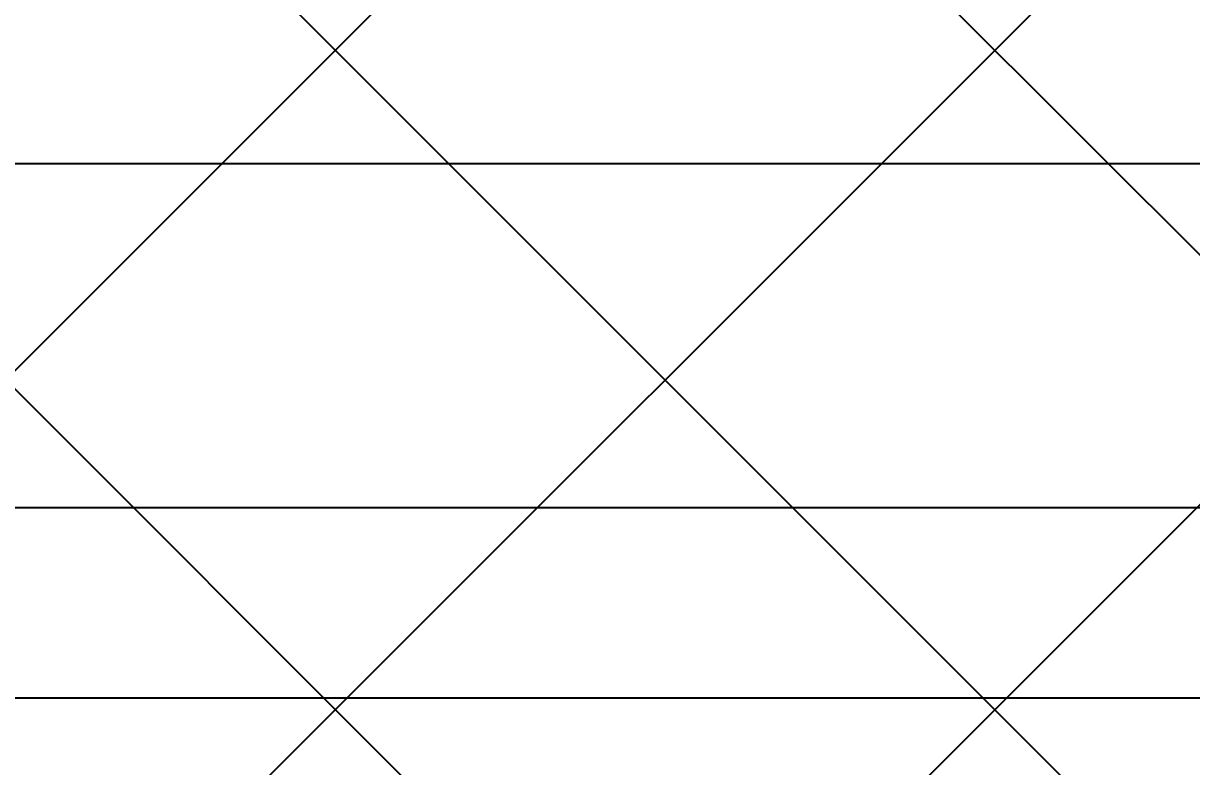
# Model space of a CAD drawing. Header units: millimetres. Extents: x 1040 to 3675, y 249 to 975.
# Drawn here: x 3301.179 to 3305.156, y 857.002 to 859.533 of the extents above; entities that cross this region are included whole.
import ezdxf

# ---------------------------------------------------------------- set-up
doc = ezdxf.new("R2010")
doc.units = ezdxf.units.MM
for name, color, linetype in [('BL', 6, 'Continuous'), ('dim', 3, 'Continuous'), ('LCD', 5, 'Continuous')]:
    doc.layers.add(name, color=color, linetype=linetype)
doc.styles.add('DIM', font='techl___.ttf')
doc.styles.add('宋体', font='')
doc.styles.get('宋体').set_extended_font_data('SimSun')
doc.dimstyles.new('MODULE', dxfattribs={"dimscale": 0, "dimtxt": 1.5, "dimasz": 1.7, "dimexe": 0.3, "dimexo": 0.8, "dimgap": 0.2, "dimtad": 0, "dimzin": 3, "dimdsep": 46, "dimtxsty": '宋体', "dimcen": 1, "dimclrd": 3, "dimclre": 3, "dimclrt": 3, "dimazin": 0, "dimtfac": 1, "dimtmove": 0, "dimatfit": 0, "dimfxl": 1, "dimlwd": -1, "dimlwe": -1, "dimarcsym": 0})

# ---------------------------------------------------------------- blocks, each defined once
blk = doc.blocks.new('de')
at = {"layer": 'LCD', "color": 1}
blk.add_line((59.2205, 99.5683), (32.5407, 99.5683), dxfattribs=at)
blk.add_lwpolyline([(37.9445, 97.7483), (37.9445, 98.3983), (53.8045, 98.3983), (53.8045, 97.7483), (37.9445, 97.7483)], close=True, dxfattribs=at)
blk = doc.blocks.new('*D380')
at = {"layer": 'Defpoints', "color": 0, "transparency": 16777216}
for p in [(3307.0916, 887.575), (3279.2556, 855.655), (3297.9001, 855.655)]:
    blk.add_point(p, dxfattribs=at)
at = {"layer": 'dim', "color": 3, "transparency": 16777216}
for p, q in [((3306.2916, 887.575), (3278.9556, 887.575)), ((3279.2556, 885.875), (3279.2556, 879.2119)), ((3279.2556, 857.355), (3279.2556, 864.018)), ((3297.1001, 855.655), (3278.9556, 855.655))]:
    blk.add_line(p, q, dxfattribs=at)
for points in [[(3278.9722, 885.875), (3279.5389, 885.875), (3279.2556, 887.575)], [(3278.9722, 857.355), (3279.5389, 857.355), (3279.2556, 855.655)]]:
    blk.add_solid(points, dxfattribs=at)
at = {"layer": 'dim', "color": 3, "transparency": 16777216, "insert": (3279.2556, 871.615), "char_height": 1.5, "attachment_point": 5, "rotation": 90, "style": 'DIM'}
blk.add_mtext('31.92(LCD O.D)', dxfattribs=at)
blk = doc.blocks.new('*D381')
at = {"layer": 'Defpoints', "color": 0, "transparency": 16777216}
for p in [(3307.0916, 888.175), (3274.2556, 855.155), (3298.3832, 855.155)]:
    blk.add_point(p, dxfattribs=at)
at = {"layer": 'dim', "color": 3, "transparency": 16777216}
for p, q in [((3306.2916, 888.175), (3273.9556, 888.175)), ((3274.2556, 886.475), (3274.2556, 881.9198)), ((3274.2556, 856.855), (3274.2556, 861.4101)), ((3297.5832, 855.155), (3273.9556, 855.155))]:
    blk.add_line(p, q, dxfattribs=at)
for points in [[(3273.9722, 886.475), (3274.5389, 886.475), (3274.2556, 888.175)], [(3273.9722, 856.855), (3274.5389, 856.855), (3274.2556, 855.155)]]:
    blk.add_solid(points, dxfattribs=at)
at = {"layer": 'dim', "color": 3, "transparency": 16777216, "insert": (3274.2556, 871.665), "char_height": 1.5, "attachment_point": 5, "rotation": 90, "style": 'DIM'}
blk.add_mtext('*33.02%%P0.15(BL O.D)', dxfattribs=at)

msp = doc.modelspace()

# ---------------------------------------------------------------- hatches: boundary and pattern name
at = {"layer": 'BL'}
h = msp.add_hatch(dxfattribs=at)
h.set_pattern_fill('ANSI37', color=140, scale=0.5, style=0)
h.set_pattern_definition([(45, (3656.9605, -810.8869), (-1.122532, 1.122532), []), (135, (3656.9605, -810.8869), (-1.122532, -1.122532), [])])
h.paths.add_polyline_path([(3314.22, 887.625), (3310.1916, 887.625), (3310.1916, 888.075), (3303.9916, 888.075), (3303.9916, 887.625), (3299.9632, 887.625, 0.199591), (3290.3116, 877.6801), (3290.3116, 864.4098, 0.17535), (3298.4437, 855.205), (3315.7396, 855.205, 0.17535), (3323.8716, 864.4098), (3323.8716, 877.6801, 0.199591)])
h.paths.add_polyline_path([(3318.2926, 859.859), (3295.8906, 859.859, -2.411928)], flags=16)

# ---------------------------------------------------------------- block references
at = {"layer": 'LCD', "color": 2}
msp.add_blockref('de', (3261.211, 759.4867), dxfattribs=at)

# ---------------------------------------------------------------- dimensions: what is measured, and where the dimension line sits
at = {"layer": 'dim', "color": 1}
for base, p1, p2, text, override, picture, middle in [((3274.2556, 855.155), (3307.0916, 888.175), (3298.3832, 855.155), '<>%%P0.15(BL O.D)', {"dimscale": 1, "dimpost": '*<>', "dimtxsty": 'DIM', "dimfxl": 0.5, "dimarcsym": 1}, '*D381', (3274.2556, 871.665)), ((3279.2556, 855.655), (3307.0916, 887.575), (3297.9001, 855.655), '<>(LCD O.D)', {"dimscale": 1, "dimtxsty": 'DIM', "dimfxl": 0.5, "dimarcsym": 1}, '*D380', (3279.2556, 871.615))]:
    dim = msp.add_linear_dim(base=base, p1=p1, p2=p2, angle=90, text=text, dimstyle='MODULE', override=override, dxfattribs=at)
    dim.commit()
    dim.dimension.update_dxf_attribs({"geometry": picture, "text_midpoint": middle, "dimtype": 160})

doc.saveas('drawing.dxf')
